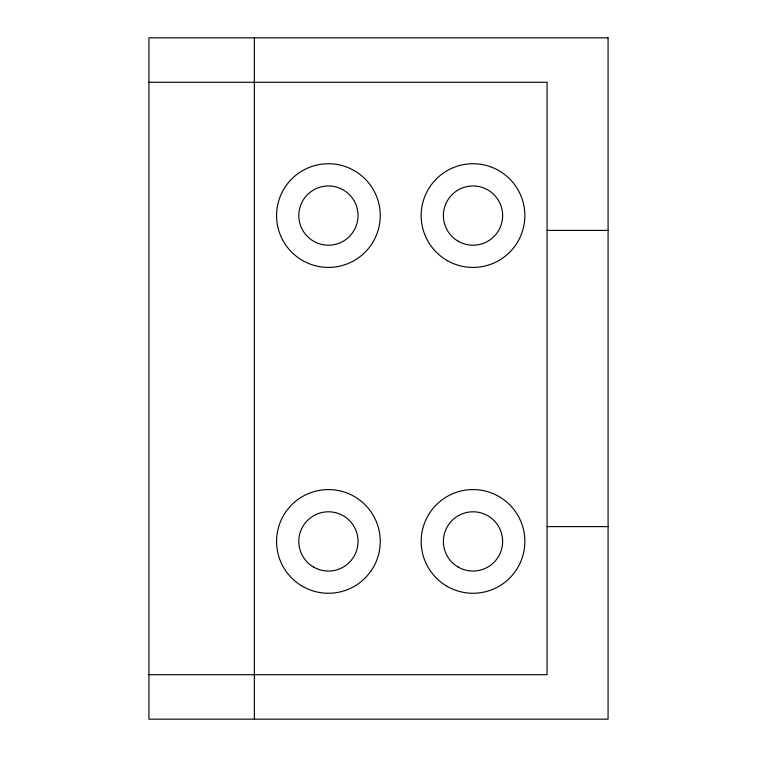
<?xml version="1.0" encoding="UTF-8"?>
<svg xmlns="http://www.w3.org/2000/svg" width="757" height="757" viewBox="0 0 757 757"><rect width="100%" height="100%" fill="white"/><g stroke="black" fill="none" stroke-linecap="round" stroke-linejoin="round"><path stroke-width="1.14" d="M148.93 82.286L547.074 82.286L547.074 674.714L148.93 674.714M547.074 230.393L608.07 230.393M547.074 526.607L608.07 526.607M254.361 37.85L254.361 719.15M608.07 37.85L148.93 37.85L148.93 719.15L608.07 719.15L608.07 37.85M302.497 260.474A51.836 51.836 0 0 0 380.251 215.584A51.836 51.836 0 0 0 302.497 170.685A51.836 51.836 0 0 0 302.497 260.474M447.094 260.474A51.836 51.836 0 0 0 524.856 215.584A51.836 51.836 0 0 0 447.094 170.685A51.836 51.836 0 0 0 447.094 260.474M447.094 586.315A51.836 51.836 0 0 0 524.856 541.416A51.836 51.836 0 0 0 447.094 496.526A51.836 51.836 0 0 0 447.094 586.315M302.497 586.315A51.836 51.836 0 0 0 380.251 541.416A51.836 51.836 0 0 0 302.497 496.526A51.836 51.836 0 0 0 302.497 586.315M313.606 567.069A29.618 29.618 0 0 0 358.042 541.416A29.618 29.618 0 0 0 313.606 515.763A29.618 29.618 0 0 0 313.606 567.069M307.474 236.525A29.618 29.618 0 0 0 357.03 223.249A29.618 29.618 0 0 0 320.75 186.97A29.618 29.618 0 0 0 307.474 236.525M458.203 241.237A29.618 29.618 0 0 0 502.639 215.584A29.618 29.618 0 0 0 458.203 189.931A29.618 29.618 0 0 0 458.203 241.237M458.203 567.069A29.618 29.618 0 0 0 502.639 541.416A29.618 29.618 0 0 0 458.203 515.763A29.618 29.618 0 0 0 458.203 567.069"/></g></svg>
